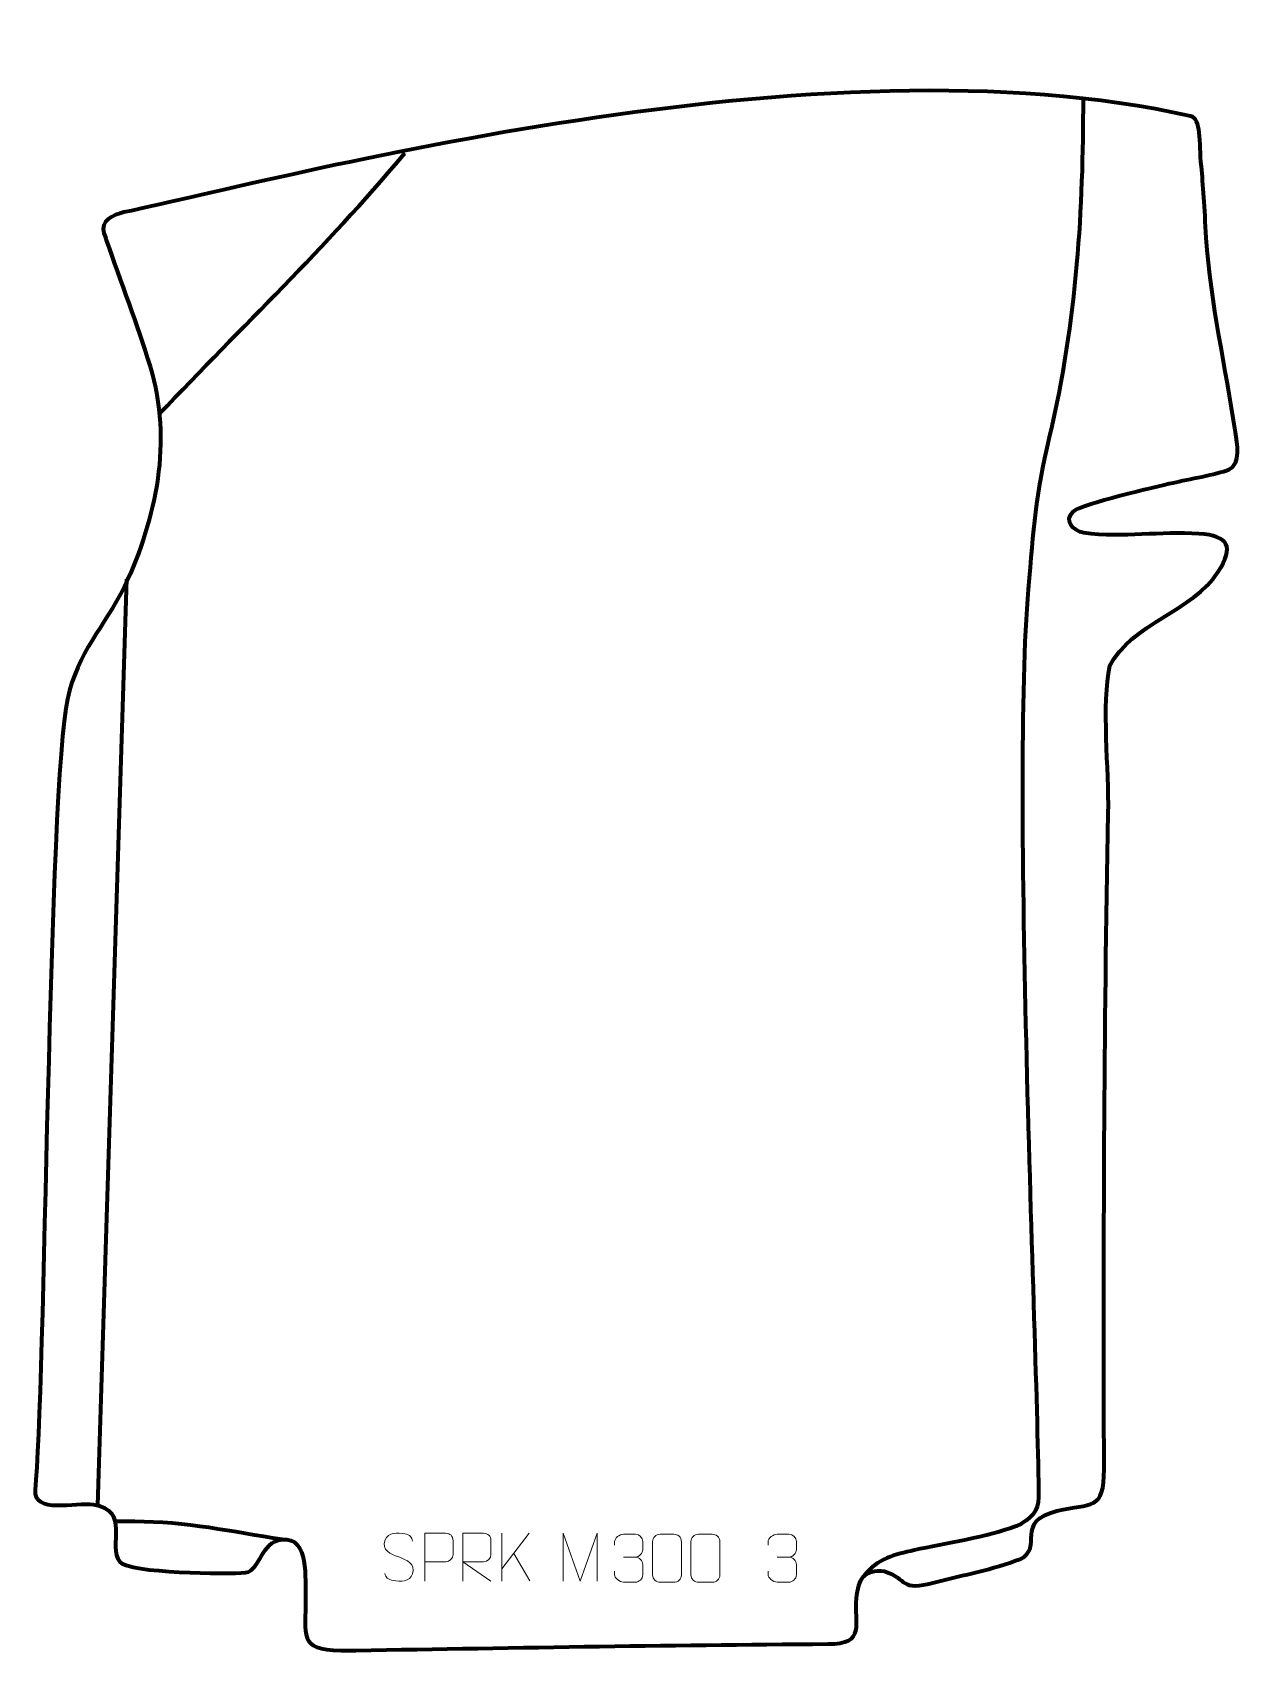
# Model space of a CAD drawing. Header units: millimetres. Extents: x -622 to 8, y 52 to 895.
import ezdxf

# ---------------------------------------------------------------- set-up
doc = ezdxf.new("R2010")
doc.units = ezdxf.units.MM
doc.header["$MEASUREMENT"] = 0
doc.layers.add('layer 2', color=7, linetype='Continuous')
doc.layers.add('layer 3', color=7, linetype='Continuous')

msp = doc.modelspace()

# ---------------------------------------------------------------- linework, layer by layer
at = {"layer": 'layer 2', "color": 142, "lineweight": 158}
for points, knots in [([(-74.366, 860.2959), (-74.4565, 803.1549), (-77.3991, 745.3564), (-92.029, 683.8183), (-92.029, 683.8183), (-99.3617, 652.9742), (-100.1191, 636.7818), (-102.9333, 604.5025), (-102.9333, 604.5025), (-111.8876, 501.7956), (-98.2775, 212.9211), (-97.5396, 131.3438), (-97.5396, 131.3438), (-97.4807, 124.8301), (-101.7318, 119.4684), (-109.2056, 116.5266), (-109.2056, 116.5266), (-123.4793, 110.9084), (-146.6499, 107.4028), (-162.2942, 103.944), (-162.2942, 103.944), (-172.6611, 101.6195), (-181.2683, 99.7147), (-188.1852, 91.0019), (-188.1852, 91.0019), (-188.1852, 91.0019), (-188.8043, 90.0743), (-188.8043, 90.0743)], [0, 0, 0, 0, 0.125, 0.125, 0.125, 0.125, 0.25, 0.25, 0.25, 0.25, 0.375, 0.375, 0.375, 0.375, 0.5, 0.5, 0.5, 0.5, 0.625, 0.625, 0.625, 0.625, 0.75, 0.75, 0.75, 0.75, 1, 1, 1, 1]), ([(-555.5959, 695.9292), (-512.3374, 741.615), (-469.1525, 782.4788), (-428.6999, 830.6134), (-428.6999, 830.6134), (-427.338, 832.2339), (-429.4343, 829.7059), (-428.0876, 831.3328)], [0, 0, 0, 0, 0.33333333, 0.33333333, 0.33333333, 0.33333333, 1, 1, 1, 1]), ([(-491.5998, 109.5039), (-517.536, 113.4924), (-541.9762, 118.8882), (-568.3716, 118.8439), (-568.3716, 118.8439), (-571.8307, 118.8381), (-575.2691, 118.83), (-578.7289, 118.8803)], [0, 0, 0, 0, 0.33333333, 0.33333333, 0.33333333, 0.33333333, 1, 1, 1, 1])]:
    msp.add_open_spline(points, degree=3, knots=knots, dxfattribs=at)
msp.add_open_spline([(-587.7026, 127.3607), (-587.7026, 127.3607), (-572.4721, 609.7662), (-572.4721, 609.7662)], degree=3, dxfattribs=at)
at = {"layer": 'layer 2', "color": 250, "lineweight": 9}
for points, knots in [([(-430.8782, 100.4942), (-435.1265, 101.9646), (-440.0346, 103.7604), (-438.0295, 109.2807), (-438.0295, 109.2807), (-436.526, 113.4206), (-431.3124, 113.0321), (-427.7088, 112.431), (-427.7088, 112.431), (-424.8482, 111.9538), (-423.9835, 110.7406), (-423.6729, 108.6565)], [0, 0, 0, 0, 0.25, 0.25, 0.25, 0.25, 0.5, 0.5, 0.5, 0.5, 1, 1, 1, 1]), ([(-417.2371, 87.844), (-417.2371, 87.844), (-417.2371, 112.7976), (-417.2371, 112.7976), (-417.2371, 112.7976), (-413.6421, 112.7976), (-410.0468, 112.7976), (-406.4514, 112.7976), (-406.4514, 112.7976), (-404.1262, 112.7597), (-402.5688, 111.2696), (-402.573, 108.9035), (-402.573, 108.9035), (-402.5734, 106.8678), (-402.5734, 103.8085), (-402.573, 101.7725), (-402.573, 101.7725), (-402.5795, 99.8971), (-404.3917, 97.9552), (-406.4013, 97.9361), (-406.4013, 97.9361), (-406.4013, 97.9361), (-417.2371, 97.9361), (-417.2371, 97.9361)], [0, 0, 0, 0, 0.14285714, 0.14285714, 0.14285714, 0.14285714, 0.28571429, 0.28571429, 0.28571429, 0.28571429, 0.42857143, 0.42857143, 0.42857143, 0.42857143, 0.57142857, 0.57142857, 0.57142857, 0.57142857, 0.71428571, 0.71428571, 0.71428571, 0.71428571, 1, 1, 1, 1]), ([(-397.4844, 87.8479), (-397.4844, 87.8479), (-397.4844, 112.8014), (-397.4844, 112.8014), (-397.4844, 112.8014), (-393.8896, 112.8014), (-390.2941, 112.8014), (-386.6989, 112.8014), (-386.6989, 112.8014), (-384.3736, 112.7637), (-382.8163, 111.2737), (-382.8204, 108.9073), (-382.8204, 108.9073), (-382.8208, 106.8718), (-382.8208, 103.8124), (-382.8204, 101.7764), (-382.8204, 101.7764), (-382.8269, 99.9009), (-384.6392, 97.9591), (-386.6487, 97.94), (-386.6487, 97.94), (-386.6487, 97.94), (-397.4844, 97.94), (-397.4844, 97.94), (-397.4844, 97.94), (-397.4844, 97.94), (-382.8297, 87.8479), (-382.8297, 87.8479)], [0, 0, 0, 0, 0.125, 0.125, 0.125, 0.125, 0.25, 0.25, 0.25, 0.25, 0.375, 0.375, 0.375, 0.375, 0.5, 0.5, 0.5, 0.5, 0.625, 0.625, 0.625, 0.625, 0.75, 0.75, 0.75, 0.75, 1, 1, 1, 1]), ([(-345.2704, 87.8443), (-345.2704, 87.8443), (-345.2704, 112.8022), (-345.2704, 112.8022), (-345.2704, 112.8022), (-345.2704, 112.8022), (-336.3453, 87.8443), (-336.3453, 87.8443), (-336.3453, 87.8443), (-336.3453, 87.8443), (-327.5854, 112.8017), (-327.5854, 112.8017), (-327.5854, 112.8017), (-327.5854, 112.8017), (-327.5854, 87.8443), (-327.5854, 87.8443)], [0, 0, 0, 0, 0.2, 0.2, 0.2, 0.2, 0.4, 0.4, 0.4, 0.4, 0.6, 0.6, 0.6, 0.6, 1, 1, 1, 1]), ([(-318.4742, 106.5578), (-318.4742, 106.5578), (-318.4742, 108.415), (-318.4742, 108.415), (-318.4742, 108.415), (-318.4885, 110.1569), (-315.824, 112.275), (-313.7649, 112.2523), (-313.7649, 112.2523), (-311.7008, 112.2523), (-309.6368, 112.2523), (-307.5731, 112.2523), (-307.5731, 112.2523), (-305.3786, 112.2611), (-303.7803, 110.4143), (-303.7359, 108.5022), (-303.7359, 108.5022), (-303.7363, 107.0671), (-303.7363, 105.632), (-303.7359, 104.1965), (-303.7359, 104.1965), (-303.7845, 102.543), (-305.3871, 100.313), (-307.5854, 100.323), (-307.5854, 100.323), (-305.3817, 100.3118), (-303.7737, 98.5086), (-303.7197, 96.4491), (-303.7197, 96.4491), (-303.7201, 94.6644), (-303.7201, 92.8797), (-303.7197, 91.0946), (-303.7197, 91.0946), (-303.7096, 89.0332), (-305.7645, 87.2701), (-307.5854, 87.2782), (-307.5854, 87.2782), (-309.6507, 87.2785), (-311.7159, 87.2785), (-313.7815, 87.2782), (-313.7815, 87.2782), (-315.9501, 87.2897), (-318.4811, 89.6899), (-318.4997, 91.1517), (-318.4997, 91.1517), (-318.4997, 91.1517), (-318.4997, 93.0603), (-318.4997, 93.0603)], [0, 0, 0, 0, 0.07692308, 0.07692308, 0.07692308, 0.07692308, 0.15384615, 0.15384615, 0.15384615, 0.15384615, 0.23076923, 0.23076923, 0.23076923, 0.23076923, 0.30769231, 0.30769231, 0.30769231, 0.30769231, 0.38461538, 0.38461538, 0.38461538, 0.38461538, 0.46153846, 0.46153846, 0.46153846, 0.46153846, 0.53846154, 0.53846154, 0.53846154, 0.53846154, 0.61538462, 0.61538462, 0.61538462, 0.61538462, 0.69230769, 0.69230769, 0.69230769, 0.69230769, 0.76923077, 0.76923077, 0.76923077, 0.76923077, 0.84615385, 0.84615385, 0.84615385, 0.84615385, 1, 1, 1, 1]), ([(-294.6904, 112.2646), (-292.3243, 112.2646), (-289.9578, 112.2646), (-287.5913, 112.2646), (-287.5913, 112.2646), (-285.6108, 112.3002), (-283.5848, 110.8059), (-283.5577, 108.3638), (-283.5577, 108.3638), (-283.5581, 102.6064), (-283.5581, 96.8486), (-283.5577, 91.0904), (-283.5577, 91.0904), (-283.6998, 88.7628), (-285.4062, 87.2805), (-287.5913, 87.2697), (-287.5913, 87.2697), (-289.9637, 87.2701), (-292.3361, 87.2701), (-294.7081, 87.2697), (-294.7081, 87.2697), (-296.6666, 87.1641), (-298.673, 89.052), (-298.6616, 91.073), (-298.6616, 91.073), (-298.6612, 96.8536), (-298.6612, 102.6339), (-298.6616, 108.4137), (-298.6616, 108.4137), (-298.6573, 110.5557), (-296.8802, 112.2782), (-294.6904, 112.2646)], [0, 0, 0, 0, 0.11111111, 0.11111111, 0.11111111, 0.11111111, 0.22222222, 0.22222222, 0.22222222, 0.22222222, 0.33333333, 0.33333333, 0.33333333, 0.33333333, 0.44444444, 0.44444444, 0.44444444, 0.44444444, 0.55555556, 0.55555556, 0.55555556, 0.55555556, 0.66666667, 0.66666667, 0.66666667, 0.66666667, 0.77777778, 0.77777778, 0.77777778, 0.77777778, 1, 1, 1, 1]), ([(-274.6904, 112.2646), (-272.3243, 112.2646), (-269.9578, 112.2646), (-267.5913, 112.2646), (-267.5913, 112.2646), (-265.6108, 112.3002), (-263.5848, 110.8059), (-263.5577, 108.3638), (-263.5577, 108.3638), (-263.5581, 102.6064), (-263.5581, 96.8486), (-263.5577, 91.0904), (-263.5577, 91.0904), (-263.6998, 88.7628), (-265.4062, 87.2805), (-267.5913, 87.2697), (-267.5913, 87.2697), (-269.9637, 87.2701), (-272.3361, 87.2701), (-274.7081, 87.2697), (-274.7081, 87.2697), (-276.6666, 87.1641), (-278.673, 89.052), (-278.6616, 91.073), (-278.6616, 91.073), (-278.6612, 96.8536), (-278.6612, 102.6339), (-278.6616, 108.4137), (-278.6616, 108.4137), (-278.6573, 110.5557), (-276.8802, 112.2782), (-274.6904, 112.2646)], [0, 0, 0, 0, 0.11111111, 0.11111111, 0.11111111, 0.11111111, 0.22222222, 0.22222222, 0.22222222, 0.22222222, 0.33333333, 0.33333333, 0.33333333, 0.33333333, 0.44444444, 0.44444444, 0.44444444, 0.44444444, 0.55555556, 0.55555556, 0.55555556, 0.55555556, 0.66666667, 0.66666667, 0.66666667, 0.66666667, 0.77777778, 0.77777778, 0.77777778, 0.77777778, 1, 1, 1, 1]), ([(-238.4742, 106.5578), (-238.4742, 106.5578), (-238.4742, 108.415), (-238.4742, 108.415), (-238.4742, 108.415), (-238.4885, 110.1569), (-235.824, 112.275), (-233.7649, 112.2523), (-233.7649, 112.2523), (-231.7008, 112.2523), (-229.6368, 112.2523), (-227.5731, 112.2523), (-227.5731, 112.2523), (-225.3786, 112.2611), (-223.7803, 110.4143), (-223.7359, 108.5022), (-223.7359, 108.5022), (-223.7363, 107.0671), (-223.7363, 105.632), (-223.7359, 104.1965), (-223.7359, 104.1965), (-223.7845, 102.543), (-225.3871, 100.313), (-227.5854, 100.323), (-227.5854, 100.323), (-225.3817, 100.3118), (-223.7737, 98.5086), (-223.7197, 96.4491), (-223.7197, 96.4491), (-223.7201, 94.6644), (-223.7201, 92.8797), (-223.7197, 91.0946), (-223.7197, 91.0946), (-223.7096, 89.0332), (-225.7645, 87.2701), (-227.5854, 87.2782), (-227.5854, 87.2782), (-229.6507, 87.2785), (-231.7159, 87.2785), (-233.7815, 87.2782), (-233.7815, 87.2782), (-235.9501, 87.2897), (-238.4811, 89.6899), (-238.4997, 91.1517), (-238.4997, 91.1517), (-238.4997, 91.1517), (-238.4997, 93.0603), (-238.4997, 93.0603)], [0, 0, 0, 0, 0.07692308, 0.07692308, 0.07692308, 0.07692308, 0.15384615, 0.15384615, 0.15384615, 0.15384615, 0.23076923, 0.23076923, 0.23076923, 0.23076923, 0.30769231, 0.30769231, 0.30769231, 0.30769231, 0.38461538, 0.38461538, 0.38461538, 0.38461538, 0.46153846, 0.46153846, 0.46153846, 0.46153846, 0.53846154, 0.53846154, 0.53846154, 0.53846154, 0.61538462, 0.61538462, 0.61538462, 0.61538462, 0.69230769, 0.69230769, 0.69230769, 0.69230769, 0.76923077, 0.76923077, 0.76923077, 0.76923077, 0.84615385, 0.84615385, 0.84615385, 0.84615385, 1, 1, 1, 1]), ([(-430.8782, 100.4941), (-426.8596, 98.8474), (-421.8301, 96.9591), (-423.6641, 91.5988), (-423.6641, 91.5988), (-425.1239, 87.3324), (-430.0347, 87.5891), (-433.7608, 88.1438), (-433.7608, 88.1438), (-436.5108, 88.5536), (-437.7317, 89.7671), (-438.1097, 91.8793)], [0, 0, 0, 0, 0.25, 0.25, 0.25, 0.25, 0.5, 0.5, 0.5, 0.5, 1, 1, 1, 1])]:
    msp.add_open_spline(points, degree=3, knots=knots, dxfattribs=at)
for points in [[(-377.2197, 112.8266), (-377.2197, 112.8266), (-377.2197, 87.873), (-377.2197, 87.873)], [(-362.8435, 112.8266), (-362.8435, 112.8266), (-377.2197, 94.1869), (-377.2197, 94.1869)], [(-362.5182, 87.9688), (-362.5182, 87.9688), (-370.9887, 102.2824), (-370.9887, 102.2824)], [(-313.7645, 100.3126), (-313.7645, 100.3126), (-307.5681, 100.3126), (-307.5681, 100.3126)], [(-233.7645, 100.3126), (-233.7645, 100.3126), (-227.5681, 100.3126), (-227.5681, 100.3126)]]:
    msp.add_open_spline(points, degree=3, dxfattribs=at)
at = {"layer": 'layer 3', "color": 242, "lineweight": 158}
msp.add_open_spline([(-18.4192, 851.0794), (-12.5035, 849.741), (-14.0513, 838.1289), (-12.7338, 824.7669), (-12.7338, 824.7669), (-11.8275, 815.5758), (-11.0735, 803.6263), (-10.2224, 787.7102), (-10.2224, 787.7102), (-7.6925, 752.936), (-0.1317, 720.5689), (4.9988, 686.3805), (4.9988, 686.3805), (5.8562, 680.6677), (8.2328, 670.0699), (1.5978, 666.9696), (1.5978, 666.9696), (-4.9461, 664.3713), (-19.5975, 661.9415), (-27.4842, 660.0728), (-27.4842, 660.0728), (-36.227, 658.0081), (-74.9458, 649.4016), (-79.5354, 645.0335), (-79.5354, 645.0335), (-84.5498, 640.261), (-79.8229, 635.1464), (-73.9849, 633.9188), (-73.9849, 633.9188), (-52.971, 631.3013), (-34.2257, 634.8491), (-13.9828, 633.4732), (-13.9828, 633.4732), (1.4877, 632.4217), (4.4184, 626.8415), (-3.9483, 613.7129), (-3.9483, 613.7129), (-16.9794, 593.2655), (-49.5942, 586.5425), (-60.4805, 564.6309), (-60.4805, 564.6309), (-64.6873, 544.8518), (-60.8039, 510.3227), (-61.2431, 487.9981), (-61.2431, 487.9981), (-63.4848, 374.0582), (-63.8168, 260.1368), (-63.4228, 146.2016), (-63.4228, 146.2016), (-63.3468, 124.2131), (-69.9498, 128.7474), (-87.9624, 124.3783), (-87.9624, 124.3783), (-110.3412, 118.9501), (-94.6094, 105.2723), (-107.1707, 99.3273), (-107.1707, 99.3273), (-121.4677, 93.8626), (-136.5656, 91.1849), (-151.3031, 87.2179), (-151.3031, 87.2179), (-170.5731, 82.031), (-165.3198, 89.1684), (-177.7977, 92.9507), (-177.7977, 92.9507), (-188.4585, 94.2707), (-191.3891, 88.8747), (-192.421, 78.9619), (-192.421, 78.9619), (-193.8284, 65.4422), (-186.8352, 55.2013), (-207.3272, 55.0892), (-207.3272, 55.0892), (-291.8643, 54.6264), (-376.5667, 52.9625), (-461.1053, 51.6162), (-461.1053, 51.6162), (-483.799, 52.2525), (-478.9181, 59.3839), (-479.5169, 79.2573), (-479.5169, 79.2573), (-479.693, 88.2929), (-477.4181, 111.1337), (-491.5998, 109.5039), (-491.5998, 109.5039), (-503.151, 108.1763), (-502.4475, 93.8373), (-510.6409, 92.2876), (-510.6409, 92.2876), (-520.0952, 91.4289), (-571.5437, 91.9821), (-576.1472, 97.8445), (-576.1472, 97.8445), (-582.7188, 106.2131), (-570.6126, 124.8876), (-589.9486, 127.8025), (-589.9486, 127.8025), (-598.598, 129.1064), (-621.7371, 122.7232), (-620.3348, 135.473), (-620.3348, 135.473), (-615.2434, 181.7653), (-613.3264, 502.6537), (-603.4751, 547.3744), (-603.4751, 547.3744), (-598.0706, 571.9089), (-584.6326, 584.741), (-573.673, 605.9919), (-573.673, 605.9919), (-557.0257, 642.4539), (-548.729, 681.4105), (-560.4408, 720.6484), (-560.4408, 720.6484), (-567.1124, 742.5246), (-575.6685, 764.6253), (-583.2067, 786.4674), (-583.2067, 786.4674), (-583.6276, 787.6872), (-584.0456, 788.9063), (-584.4597, 790.1244), (-584.4597, 790.1244), (-586.5782, 796.3654), (-579.7534, 799.7855), (-574.078, 800.9746), (-574.078, 800.9746), (-491.3784, 818.3027), (-211.354, 894.7297), (-18.4192, 851.0794)], degree=3, knots=[0, 0, 0, 0, 0.03030303, 0.03030303, 0.03030303, 0.03030303, 0.06060606, 0.06060606, 0.06060606, 0.06060606, 0.09090909, 0.09090909, 0.09090909, 0.09090909, 0.12121212, 0.12121212, 0.12121212, 0.12121212, 0.15151515, 0.15151515, 0.15151515, 0.15151515, 0.18181818, 0.18181818, 0.18181818, 0.18181818, 0.21212121, 0.21212121, 0.21212121, 0.21212121, 0.24242424, 0.24242424, 0.24242424, 0.24242424, 0.27272727, 0.27272727, 0.27272727, 0.27272727, 0.3030303, 0.3030303, 0.3030303, 0.3030303, 0.33333333, 0.33333333, 0.33333333, 0.33333333, 0.36363636, 0.36363636, 0.36363636, 0.36363636, 0.39393939, 0.39393939, 0.39393939, 0.39393939, 0.42424242, 0.42424242, 0.42424242, 0.42424242, 0.45454545, 0.45454545, 0.45454545, 0.45454545, 0.48484848, 0.48484848, 0.48484848, 0.48484848, 0.51515152, 0.51515152, 0.51515152, 0.51515152, 0.54545455, 0.54545455, 0.54545455, 0.54545455, 0.57575758, 0.57575758, 0.57575758, 0.57575758, 0.60606061, 0.60606061, 0.60606061, 0.60606061, 0.63636364, 0.63636364, 0.63636364, 0.63636364, 0.66666667, 0.66666667, 0.66666667, 0.66666667, 0.6969697, 0.6969697, 0.6969697, 0.6969697, 0.72727273, 0.72727273, 0.72727273, 0.72727273, 0.75757576, 0.75757576, 0.75757576, 0.75757576, 0.78787879, 0.78787879, 0.78787879, 0.78787879, 0.81818182, 0.81818182, 0.81818182, 0.81818182, 0.84848485, 0.84848485, 0.84848485, 0.84848485, 0.87878788, 0.87878788, 0.87878788, 0.87878788, 0.90909091, 0.90909091, 0.90909091, 0.90909091, 0.93939394, 0.93939394, 0.93939394, 0.93939394, 1, 1, 1, 1], dxfattribs=at)

doc.saveas('drawing.dxf')
